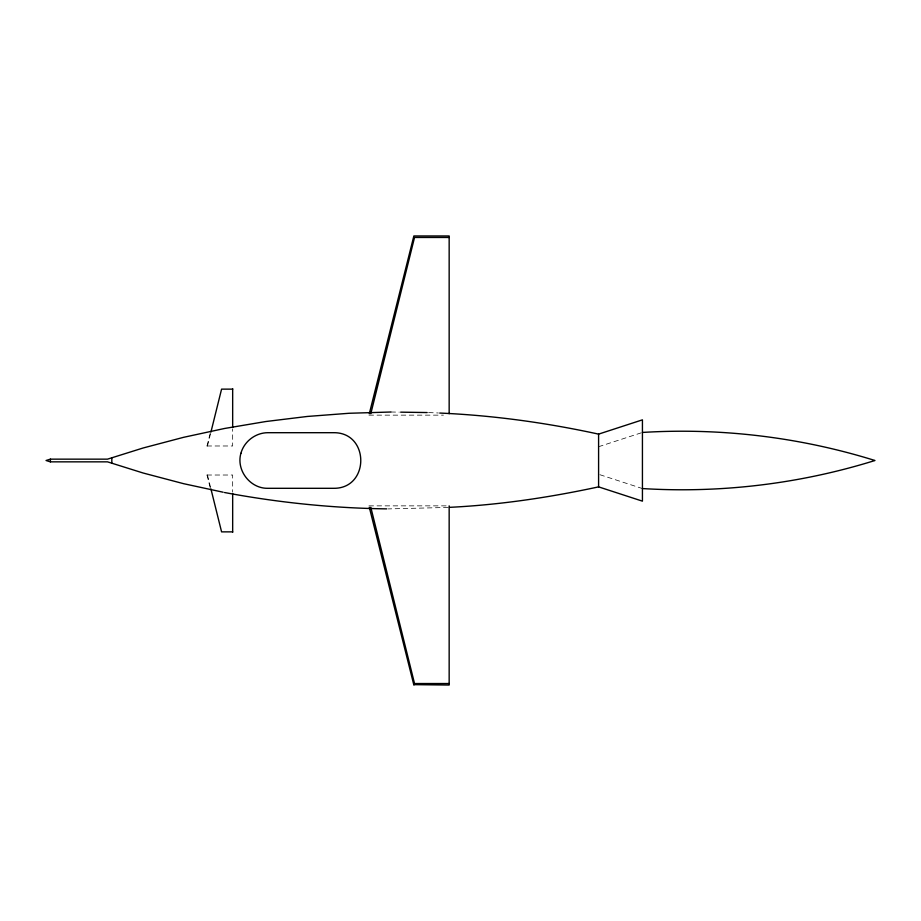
<?xml version="1.0" encoding="UTF-8"?>
<svg xmlns="http://www.w3.org/2000/svg" width="921" height="921" viewBox="0 0 921 921"><rect width="100%" height="100%" fill="white"/><g stroke="black" fill="none" stroke-linecap="round" stroke-linejoin="round"><path stroke-width="0.69" stroke-dasharray="4.61 3.45" d="M207.478 445.983L210.575 433.503M206.995 445.983L210.08 433.699M598.592 446.72L641.108 432.882M448.09 507.436L388.132 508.91M368.953 415.141L443.438 415.141M207.006 445.983L232.668 445.983L232.668 428.933M207.006 475.017L232.668 475.017L232.668 492.067M368.953 505.859L449.16 505.859M390.918 412.009L399.288 412.136M428.587 412.573L438.338 412.976M599.916 474.718L642.432 488.556M206.995 475.017L210.08 487.301M207.478 475.017L210.575 487.497"/><path stroke-width="1.38" d="M210.921 432.122L221.581 389.134L232.668 389.134M370.795 413.748L414.531 237.468L449.16 237.468M369.298 413.748L413.863 235.96L449.16 235.96L449.16 413.713M449.16 505.859L449.16 685.04L414.036 684.648M439.731 413.057C493.184 415.394 546.326 422.739 598.592 434.125L642.432 419.849L642.432 501.151L598.592 486.875C549.503 497.455 499.666 504.892 449.483 507.344M390.918 412.009L349.082 413.276L307.349 416.453L265.801 421.53L224.528 428.484L183.613 437.314L143.135 447.986L107.504 459.153L50.367 459.153L46.05 460.5L50.367 461.847L107.504 461.847L143.135 473.014L183.613 483.686L223.158 492.217M642.432 432.444C720.798 427.609 799.992 437.164 874.95 460.5C799.992 483.836 720.798 493.391 642.432 488.556M232.668 531.866L221.581 531.866L210.921 488.878M449.16 683.532L414.531 683.532L370.795 507.252M400.681 412.159L427.183 412.55M386.728 508.864C332.308 508.185 278.015 502.532 224.528 492.516M369.298 507.252L413.863 685.04M598.592 434.125L598.592 486.875M232.668 388.662L232.668 427.505M232.668 493.495L232.668 532.338M111.821 457.795L111.821 463.205M50.367 459.153L50.367 461.847M240.899 453.305C236.018 470.228 250.144 488.637 267.758 488.303L333.69 488.303C369.793 488.671 369.793 432.329 333.69 432.697L267.758 432.697C255.462 432.766 244.146 441.447 240.899 453.305"/></g></svg>
